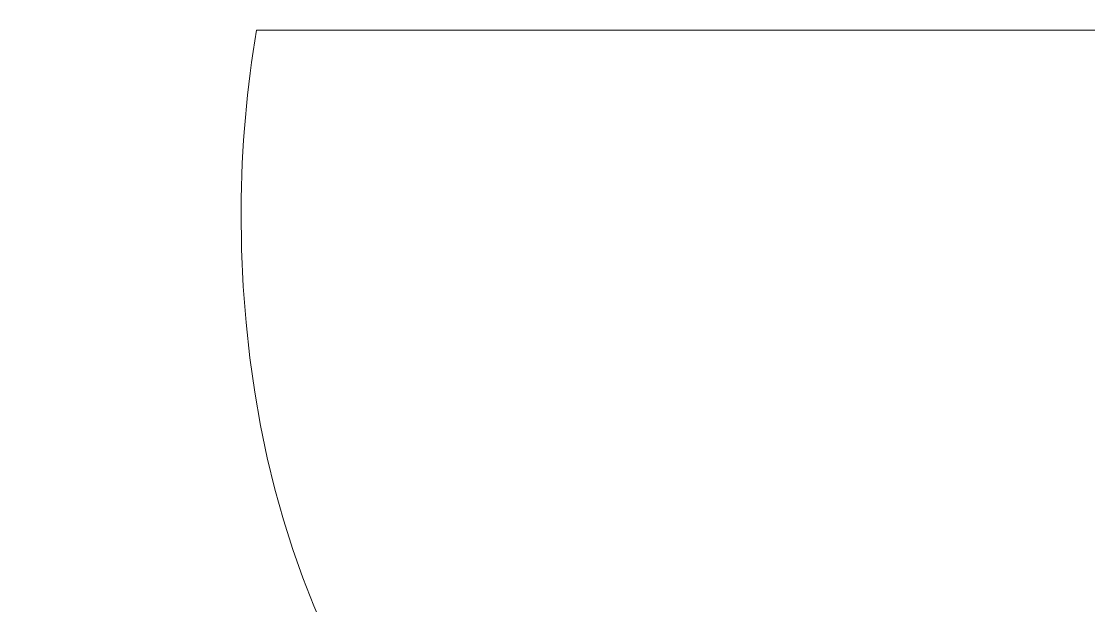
# Model space of a CAD drawing. Extents: x 14 to 2068, y -1996 to -61.
# Drawn here: x 548.19 to 557, y -1887.4 to -1882.58 of the extents above; entities that cross this region are included whole.
import ezdxf

# ---------------------------------------------------------------- set-up
doc = ezdxf.new("R2010")
doc.units = 0
doc.header["$MEASUREMENT"] = 0
doc.layers.add('Layer 1', color=7, linetype='Continuous', lineweight=0)

msp = doc.modelspace()

# ---------------------------------------------------------------- linework, layer by layer
at = {"layer": 'Layer 1'}
for points, knots in [([(762.32, -1786), (762.32, -1779.11), (756.71, -1773.5), (749.82, -1773.5), (749.82, -1773.5), (618.43, -1773.5), (618.43, -1773.5), (611.71, -1773.5), (605.5, -1778.9099), (604.57, -1785.5601), (604.57, -1785.5601), (591.69, -1877.6499), (591.69, -1877.6499), (591.69, -1877.6499), (556.96, -1877.6499), (556.96, -1877.6499), (556.96, -1877.6499), (556.96, -1849.05), (556.96, -1849.05), (556.96, -1847.6699), (555.84, -1846.55), (554.46, -1846.55), (553.08, -1846.55), (551.96, -1847.6699), (551.96, -1849.05), (551.96, -1849.05), (551.96, -1877.6499), (551.96, -1877.6499), (551.96, -1877.6499), (524.24, -1877.6499), (524.24, -1877.6499), (512.24, -1877.6499), (501.09, -1883.62), (494.41, -1893.62), (493.97, -1894.28), (493.87, -1895.1), (494.13, -1895.84), (479.01, -1903.98), (468.71, -1919.96), (468.71, -1938.3), (468.71, -1964.88), (490.34, -1986.5), (516.91, -1986.5), (539.67, -1986.5), (558.78, -1970.63), (563.8, -1949.38), (563.8, -1949.38), (662.73, -1949.38), (662.73, -1949.38), (670.47, -1970.99), (691.15, -1986.5), (715.38, -1986.5), (746.21, -1986.5), (771.29, -1961.4199), (771.29, -1930.59), (771.29, -1919.4199), (767.98, -1909.02), (762.32, -1900.28), (762.32, -1900.28), (762.32, -1786), (762.32, -1786)], [0, 0, 0, 0, 1, 1, 1, 2, 2, 2, 3, 3, 3, 4, 4, 4, 5, 5, 5, 6, 6, 6, 7, 7, 7, 8, 8, 8, 9, 9, 9, 10, 10, 10, 11, 11, 11, 12, 12, 12, 13, 13, 13, 14, 14, 14, 15, 15, 15, 16, 16, 16, 17, 17, 17, 18, 18, 18, 19, 19, 19, 20, 20, 20, 20]), ([(576.2377, -1882.6499), (576.312, -1883.1162), (576.3643, -1883.6039), (576.3643, -1884.1396), (576.3643, -1890.9404), (569.8853, -1891.9502), (569.6123, -1891.9902), (569.1177, -1892.0586), (568.749, -1892.4814), (568.749, -1892.9805), (568.749, -1892.9805), (568.749, -1897.3516), (568.749, -1897.3516), (565.7266, -1898.168), (564.0742, -1899.9531), (563.1846, -1901.4727), (562.2949, -1899.9531), (560.6426, -1898.168), (557.6201, -1897.3516), (557.6201, -1897.3516), (557.6201, -1892.9805), (557.6201, -1892.9805), (557.6201, -1892.4814), (557.2515, -1892.0586), (556.7568, -1891.9902), (556.481, -1891.9521), (550.0049, -1890.9795), (550.0049, -1884.1396), (550.0049, -1883.6039), (550.0572, -1883.1162), (550.1314, -1882.6499), (550.1314, -1882.6499), (576.2377, -1882.6499), (576.2377, -1882.6499)], [0, 0, 0, 0, 1, 1, 1, 2, 2, 2, 3, 3, 3, 4, 4, 4, 5, 5, 5, 6, 6, 6, 7, 7, 7, 8, 8, 8, 9, 9, 9, 10, 10, 10, 11, 11, 11, 11])]:
    msp.add_open_spline(points, degree=3, knots=knots, dxfattribs=at)

doc.saveas('drawing.dxf')
